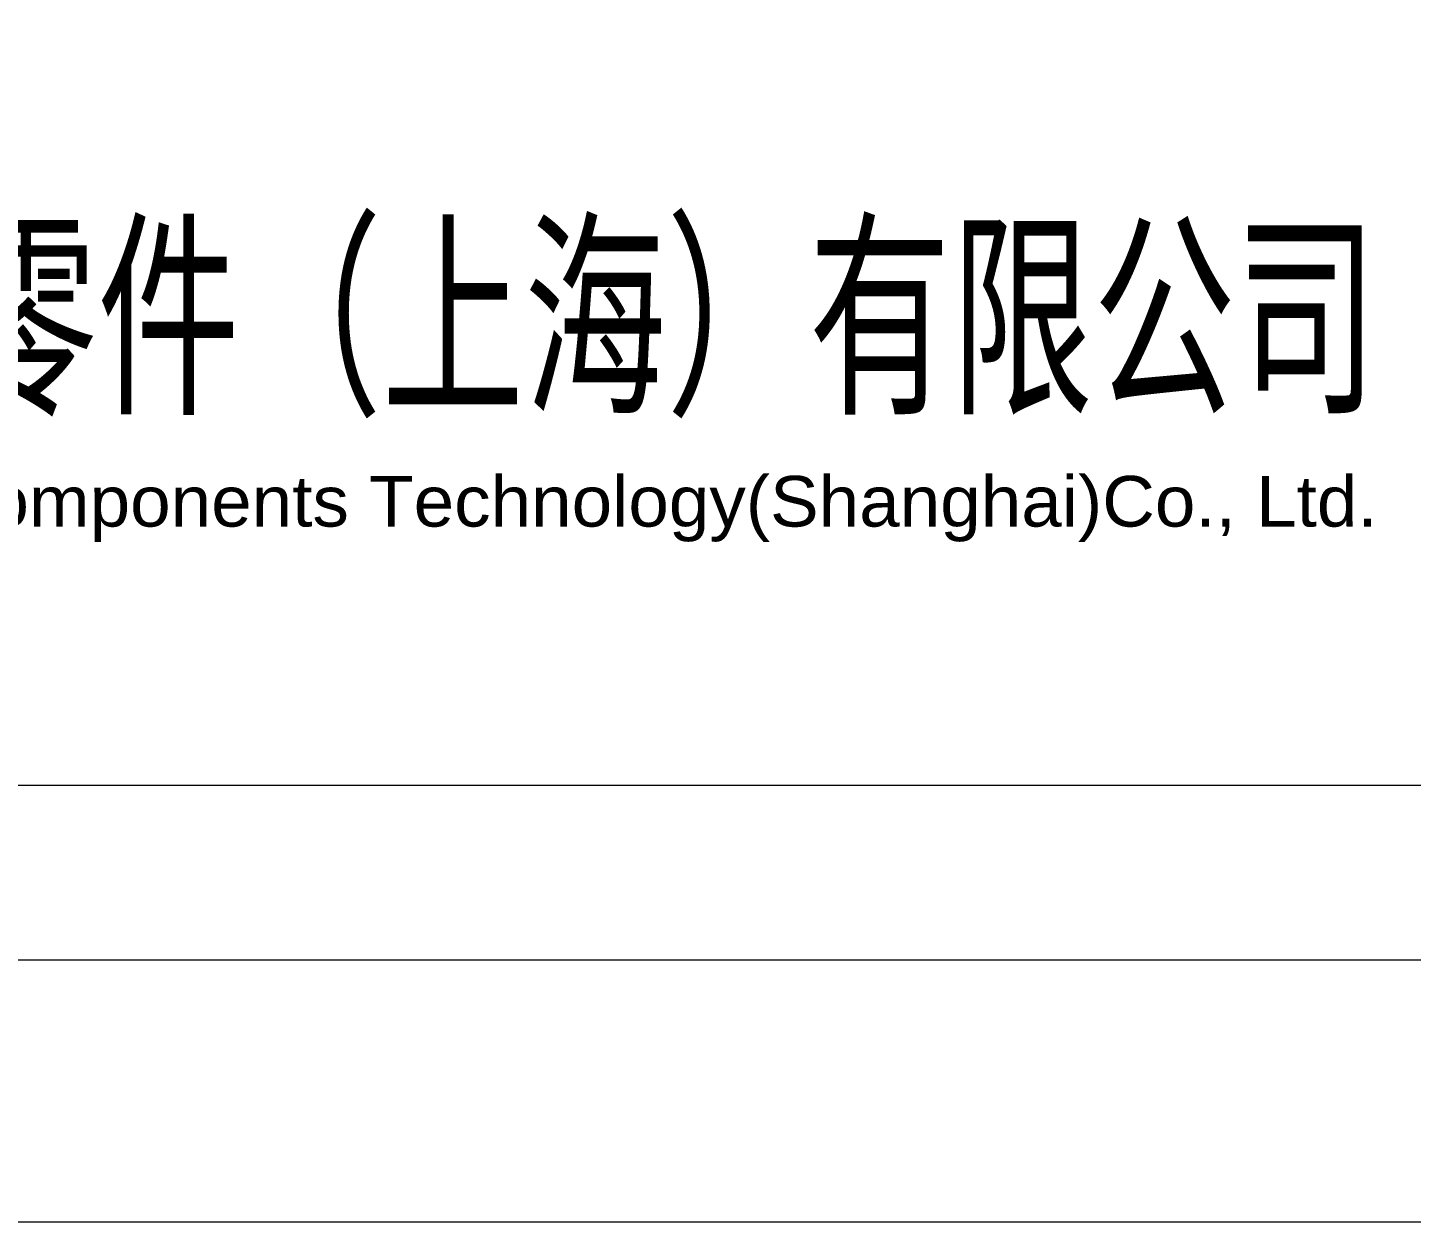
# Model space of a CAD drawing. Header units: millimetres. Extents: x 29078 to 32945, y -44812 to -43100.
# Drawn here: x 30584.3 to 30711, y -44812.3 to -44702.9 of the extents above; entities that cross this region are included whole.
import ezdxf
from ezdxf.enums import TextEntityAlignment as Align

# ---------------------------------------------------------------- set-up
doc = ezdxf.new("R2010")
doc.units = ezdxf.units.MM
doc.layers.add('TK', color=7, linetype='Continuous', lineweight=13)
doc.layers.add('不可打印', color=7, linetype='Continuous', lineweight=13, plot=False)
doc.styles.add('Arial', font='arial.ttf', dxfattribs={"width": 0.7})
doc.styles.add('黑体', font='simhei.ttf')

# ---------------------------------------------------------------- blocks, each defined once
blk = doc.blocks.new('A$C2D533E0D')
at = {"layer": 'TK', "ltscale": 2}
for p, q in [((-10, 10), (-400, 10)), ((-6, 6), (-414, 6))]:
    blk.add_line(p, q, dxfattribs=at)
at = {"layer": '不可打印', "color": 1, "linetype": 'Continuous', "ltscale": 2}
blk.add_line((0, 0), (-420, 0), dxfattribs=at)
blk = doc.blocks.new('*U19')
at = {"layer": 'TK'}
blk.add_lwpolyline([(-1791.986, 12604.92), (-1611.986, 12604.92), (-1611.986, 12548.92), (-1791.986, 12548.92)], close=True, dxfattribs=at)
at = {"layer": 'TK', "lineweight": 18}
for s, height, style, width, p, p2 in [('华域汽车车身零件（上海）有限公司', 3.71621, '黑体', 0.609048, (-1666.578, 12557.803), (-1614.495, 12557.803)), ('Huayu Automotive Body Components Technology(Shanghai)Co., Ltd.', 1.15946, 'Arial', 1.029329, (-1665.838, 12554.842), (-1614.494, 12554.842))]:
    blk.add_text(s, height=height, dxfattribs=dict(at, style=style, width=width)).set_placement(p, p2, align=Align.FIT)

msp = doc.modelspace()

# ---------------------------------------------------------------- block references
at = {"layer": 'TK', "xscale": 4, "yscale": 4, "zscale": 4}
for name, p in [('A$C2D533E0D', (30757.898, -44812.306)), ('*U19', (37165.844, -94967.985))]:
    msp.add_blockref(name, p, dxfattribs=at)

doc.saveas('drawing.dxf')
